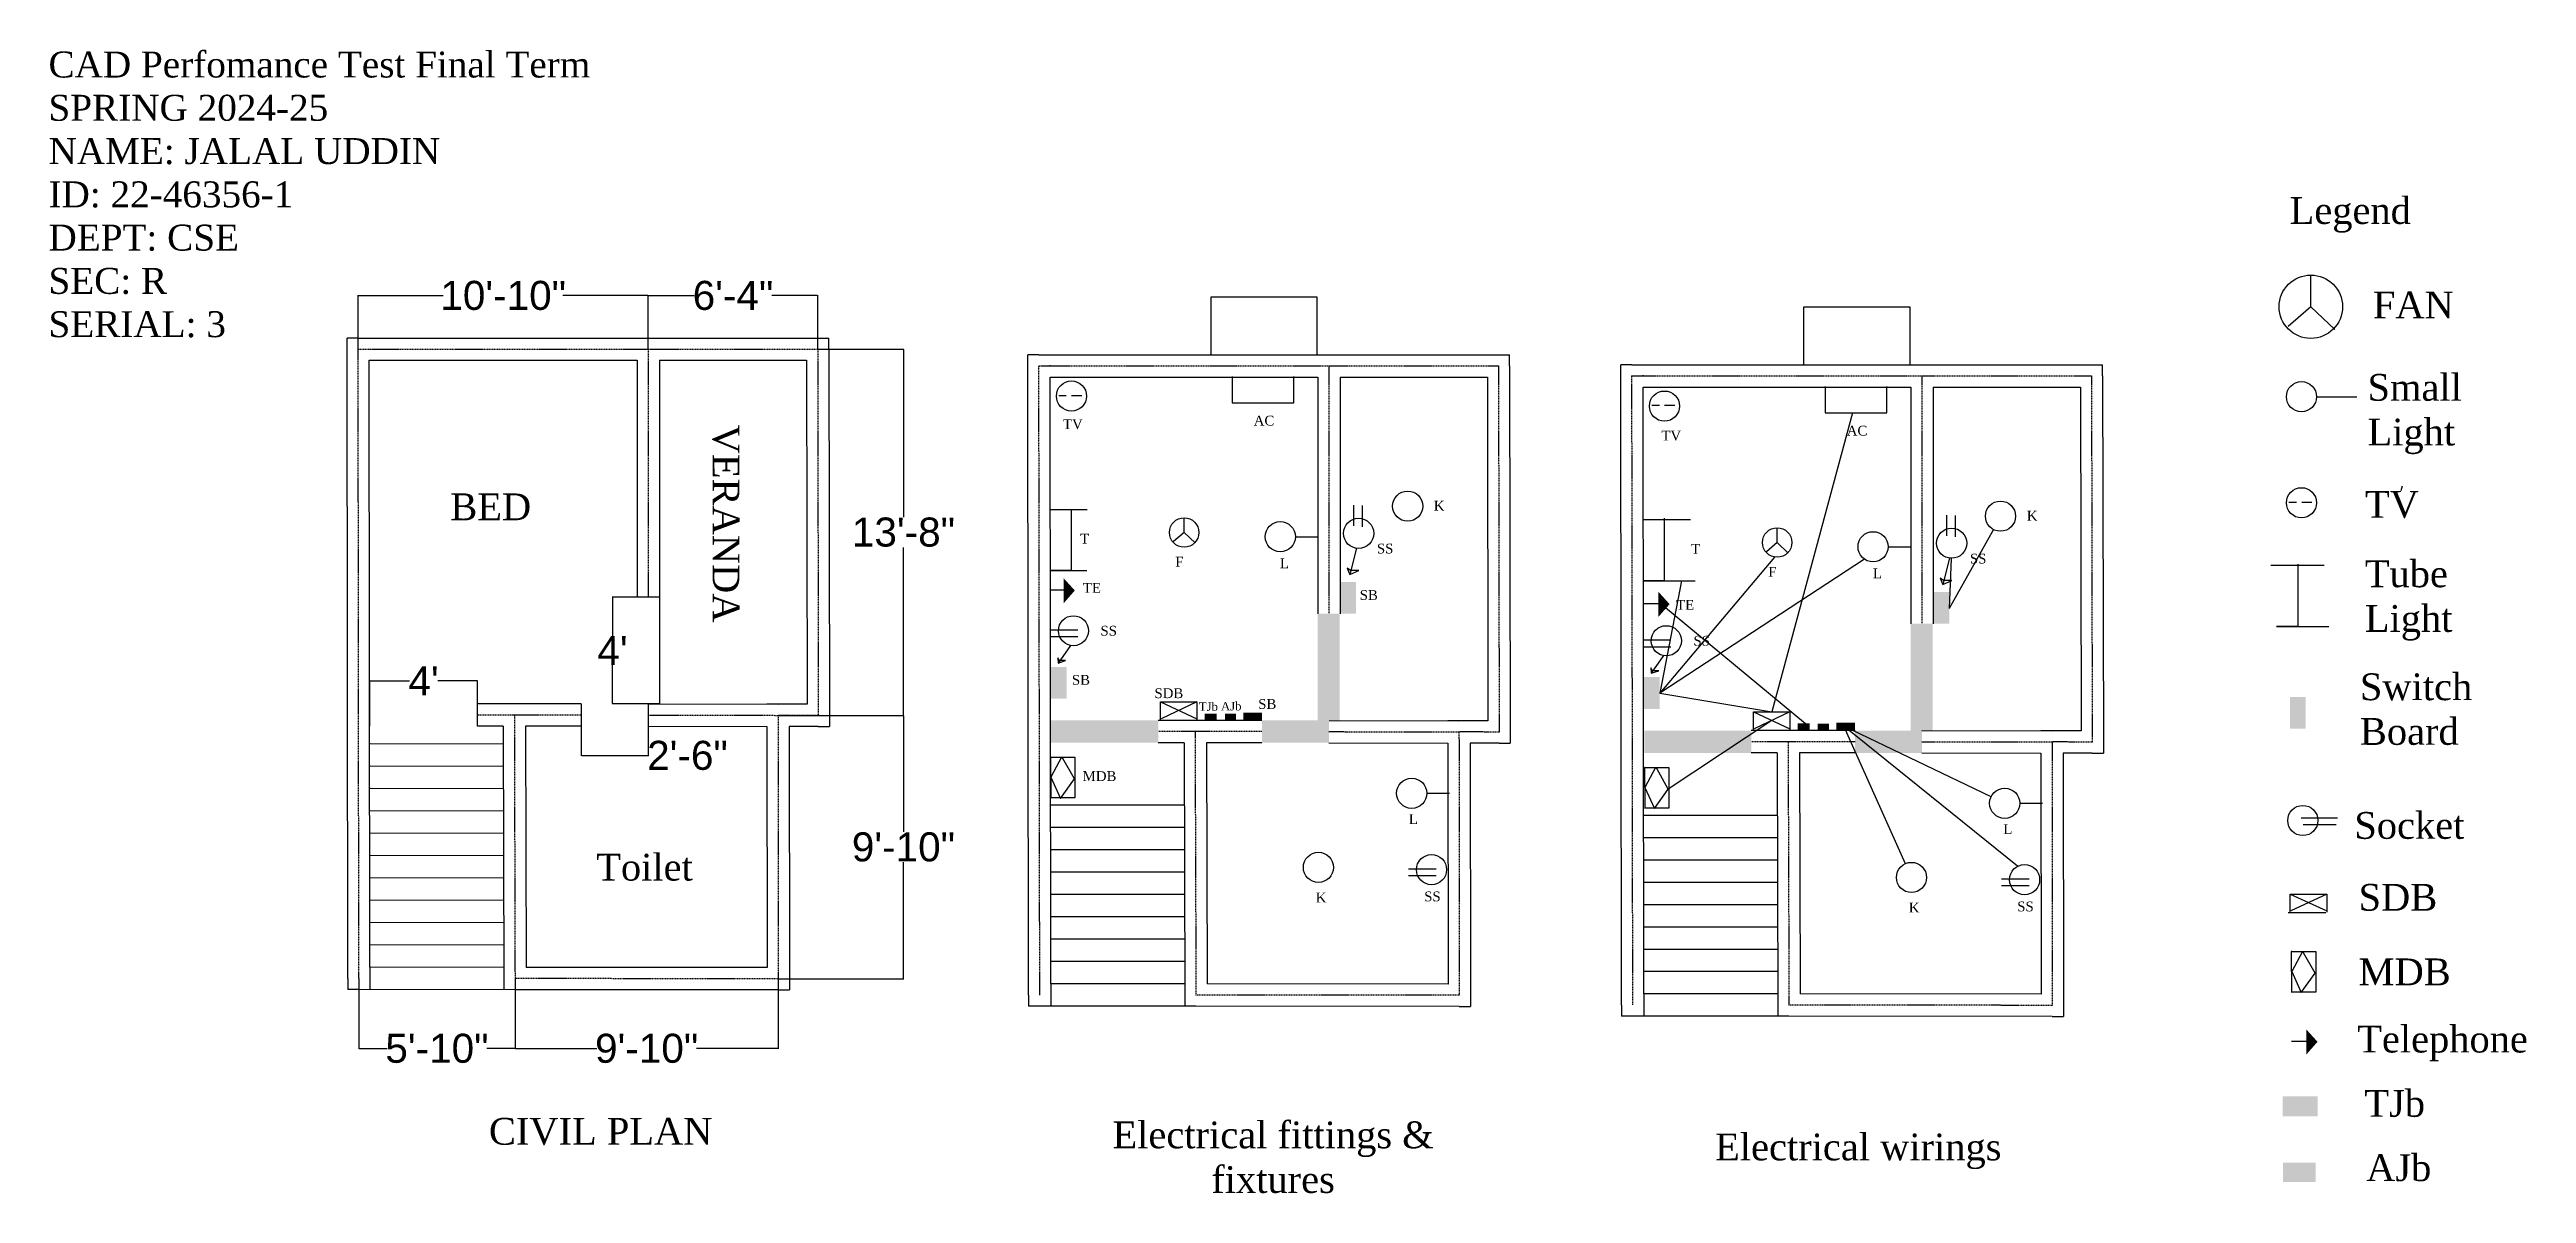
# Model space of a CAD drawing. Header units: inches. Extents: x 348 to 1459, y 1065 to 1578.
import ezdxf

# ---------------------------------------------------------------- set-up
doc = ezdxf.new("R2010")
doc.units = ezdxf.units.IN
doc.header["$MEASUREMENT"] = 0
doc.linetypes.add('DASHED', pattern=[0.75, 0.5, -0.25])
doc.styles.get("Standard").update_dxf_attribs({"font": 'Arial.ttf'})
doc.dimstyles.get("Standard").update_dxf_attribs({"dimtxt": 13, "dimasz": 0.18, "dimexe": 0.18, "dimexo": 0.0625, "dimgap": 0.09, "dimtad": 0, "dimtih": 1, "dimtoh": 1, "dimdec": 0, "dimzin": 2, "dimdsep": 46, "dimlunit": 4, "dimtxsty": 'Standard', "dimcen": 0.09, "dimclrt": 5, "dimadec": 0, "dimazin": 0, "dimtfac": 1, "dimtdec": 0, "dimtofl": 0, "dimtmove": 0, "dimatfit": 3, "dimfxl": 1, "dimtolj": 1, "dimtzin": 0, "dimarcsym": 0})

# ---------------------------------------------------------------- blocks, each defined once
blk = doc.blocks.new('*D19')
at = {"color": 0, "lineweight": -2, "transparency": 16777216}
for p, q in [((586.8, 1284.7), (586.8, 1261.4)), ((616.8, 1284.7), (616.8, 1261.4)), ((587, 1261.6), (616.6, 1261.6)), ((616.8, 1261.6), (617, 1261.6))]:
    blk.add_line(p, q, dxfattribs=at)
at = {"color": 0, "transparency": 16777216}
for points in [[(587, 1261.7), (587, 1261.6), (586.8, 1261.6)], [(616.6, 1261.7), (616.6, 1261.6), (616.8, 1261.6)]]:
    blk.add_solid(points, dxfattribs=at)
at = {"layer": 'Defpoints', "color": 0, "transparency": 16777216}
for p in [(586.8, 1284.7), (616.8, 1284.7), (616.8, 1261.6)]:
    blk.add_point(p, dxfattribs=at)
at = {"color": 5, "transparency": 16777216, "insert": (634.4, 1261.6), "char_height": 13, "attachment_point": 5}
blk.add_mtext('\\A1;2\'-6"', dxfattribs=at)
blk = doc.blocks.new('*D22')
at = {"color": 0, "lineweight": -2, "transparency": 16777216}
for p, q in [((486.8, 1443.6), (486.8, 1467.8)), ((487, 1467.6), (524.9, 1467.6)), ((616.6, 1467.6), (578.6, 1467.6)), ((616.8, 1443.6), (616.8, 1467.8))]:
    blk.add_line(p, q, dxfattribs=at)
at = {"color": 0, "transparency": 16777216}
for points in [[(487, 1467.7), (487, 1467.6), (486.8, 1467.6)], [(616.6, 1467.7), (616.6, 1467.6), (616.8, 1467.6)]]:
    blk.add_solid(points, dxfattribs=at)
at = {"layer": 'Defpoints', "color": 0, "transparency": 16777216}
for p in [(616.8, 1467.6), (486.8, 1443.6), (616.8, 1443.6)]:
    blk.add_point(p, dxfattribs=at)
at = {"color": 5, "transparency": 16777216, "insert": (551.8, 1467.6), "char_height": 13, "attachment_point": 5}
blk.add_mtext('\\A1;10\'-10"', dxfattribs=at)
blk = doc.blocks.new('*D23')
at = {"color": 0, "lineweight": -2, "transparency": 16777216}
for p, q in [((616.8, 1443.6), (616.8, 1467.8)), ((617, 1467.6), (637.4, 1467.6)), ((692.6, 1467.6), (672.2, 1467.6)), ((692.8, 1443.6), (692.8, 1467.8))]:
    blk.add_line(p, q, dxfattribs=at)
at = {"color": 0, "transparency": 16777216}
for points in [[(617, 1467.7), (617, 1467.6), (616.8, 1467.6)], [(692.6, 1467.7), (692.6, 1467.6), (692.8, 1467.6)]]:
    blk.add_solid(points, dxfattribs=at)
at = {"layer": 'Defpoints', "color": 0, "transparency": 16777216}
for p in [(616.8, 1467.6), (616.8, 1443.6), (692.8, 1443.6)]:
    blk.add_point(p, dxfattribs=at)
at = {"color": 5, "transparency": 16777216, "insert": (654.8, 1467.6), "char_height": 13, "attachment_point": 5}
blk.add_mtext('\\A1;6\'-4"', dxfattribs=at)
blk = doc.blocks.new('*D24')
at = {"color": 0, "lineweight": -2, "transparency": 16777216}
for p, q in [((692.8, 1443.6), (731.4, 1443.6)), ((731.2, 1443.4), (731.2, 1368.3)), ((731.2, 1279.8), (731.2, 1354.8)), ((693.1, 1279.6), (731.4, 1279.6))]:
    blk.add_line(p, q, dxfattribs=at)
at = {"color": 0, "transparency": 16777216}
for points in [[(731.2, 1443.4), (731.2, 1443.4), (731.2, 1443.6)], [(731.2, 1279.8), (731.2, 1279.8), (731.2, 1279.6)]]:
    blk.add_solid(points, dxfattribs=at)
at = {"layer": 'Defpoints', "color": 0, "transparency": 16777216}
for p in [(692.8, 1443.6), (731.2, 1443.6), (693, 1279.6)]:
    blk.add_point(p, dxfattribs=at)
at = {"color": 5, "transparency": 16777216, "insert": (731.2, 1361.6), "char_height": 13, "attachment_point": 5}
blk.add_mtext('\\A1;13\'-8"', dxfattribs=at)
blk = doc.blocks.new('*D25')
at = {"color": 0, "lineweight": -2, "transparency": 16777216}
for p, q in [((675.1, 1279.6), (731.4, 1279.6)), ((731.2, 1279.4), (731.2, 1227.4)), ((731.2, 1161.8), (731.2, 1213.9)), ((675.2, 1161.6), (731.4, 1161.6))]:
    blk.add_line(p, q, dxfattribs=at)
at = {"color": 0, "transparency": 16777216}
for points in [[(731.2, 1279.4), (731.2, 1279.4), (731.2, 1279.6)], [(731.2, 1161.8), (731.2, 1161.8), (731.2, 1161.6)]]:
    blk.add_solid(points, dxfattribs=at)
at = {"layer": 'Defpoints', "color": 0, "transparency": 16777216}
for p in [(675, 1279.6), (675.1, 1161.6), (731.2, 1161.6)]:
    blk.add_point(p, dxfattribs=at)
at = {"color": 5, "transparency": 16777216, "insert": (731.2, 1220.6), "char_height": 13, "attachment_point": 5}
blk.add_mtext('\\A1;9\'-10"', dxfattribs=at)
blk = doc.blocks.new('*D26')
at = {"color": 0, "lineweight": -2, "transparency": 16777216}
for p, q in [((557.1, 1161.7), (557.1, 1130.2)), ((675.1, 1161.6), (675.1, 1130.2)), ((557.3, 1130.4), (593.7, 1130.4)), ((674.9, 1130.4), (638.5, 1130.4))]:
    blk.add_line(p, q, dxfattribs=at)
at = {"color": 0, "transparency": 16777216}
for points in [[(557.3, 1130.4), (557.3, 1130.4), (557.1, 1130.4)], [(674.9, 1130.4), (674.9, 1130.4), (675.1, 1130.4)]]:
    blk.add_solid(points, dxfattribs=at)
at = {"layer": 'Defpoints', "color": 0, "transparency": 16777216}
for p in [(557.1, 1161.7), (675.1, 1161.6), (675.1, 1130.4)]:
    blk.add_point(p, dxfattribs=at)
at = {"color": 5, "transparency": 16777216, "insert": (616.1, 1130.4), "char_height": 13, "attachment_point": 5}
blk.add_mtext('\\A1;9\'-10"', dxfattribs=at)
blk = doc.blocks.new('*D21')
at = {"color": 0, "lineweight": -2, "transparency": 16777216}
for p, q in [((487.1, 1161.7), (487.1, 1130.2)), ((557.1, 1161.7), (557.1, 1130.2)), ((487.3, 1130.4), (499.7, 1130.4)), ((556.9, 1130.4), (544.5, 1130.4))]:
    blk.add_line(p, q, dxfattribs=at)
at = {"color": 0, "transparency": 16777216}
for points in [[(487.3, 1130.4), (487.3, 1130.4), (487.1, 1130.4)], [(556.9, 1130.4), (556.9, 1130.4), (557.1, 1130.4)]]:
    blk.add_solid(points, dxfattribs=at)
at = {"layer": 'Defpoints', "color": 0, "transparency": 16777216}
for p in [(487.1, 1161.8), (557.1, 1161.7), (557.1, 1130.4)]:
    blk.add_point(p, dxfattribs=at)
at = {"color": 5, "transparency": 16777216, "insert": (522.1, 1130.4), "char_height": 13, "attachment_point": 5}
blk.add_mtext('\\A1;5\'-10"', dxfattribs=at)
blk = doc.blocks.new('*D27')
at = {"color": 0, "lineweight": -2, "transparency": 16777216}
for p, q in [((621.7, 1332.6), (600.6, 1332.6)), ((600.8, 1332.4), (600.8, 1315.2)), ((600.8, 1284.9), (600.8, 1302.1)), ((621.7, 1284.7), (600.6, 1284.7))]:
    blk.add_line(p, q, dxfattribs=at)
at = {"color": 0, "transparency": 16777216}
for points in [[(600.8, 1332.4), (600.9, 1332.4), (600.8, 1332.6)], [(600.8, 1284.9), (600.9, 1284.9), (600.8, 1284.7)]]:
    blk.add_solid(points, dxfattribs=at)
at = {"layer": 'Defpoints', "color": 0, "transparency": 16777216}
for p in [(621.8, 1332.6), (600.8, 1284.7), (621.8, 1284.7)]:
    blk.add_point(p, dxfattribs=at)
at = {"color": 5, "transparency": 16777216, "insert": (600.8, 1308.6), "char_height": 13, "attachment_point": 5}
blk.add_mtext("\\A1;4'", dxfattribs=at)
blk = doc.blocks.new('*D28')
at = {"color": 0, "lineweight": -2, "transparency": 16777216}
for p, q in [((492, 1274.8), (492, 1295.2)), ((492.2, 1295), (509.8, 1295)), ((540.1, 1295), (522.5, 1295)), ((540.3, 1274.8), (540.3, 1295.2))]:
    blk.add_line(p, q, dxfattribs=at)
at = {"color": 0, "transparency": 16777216}
for points in [[(492.2, 1295.1), (492.2, 1295), (492, 1295)], [(540.1, 1295.1), (540.1, 1295), (540.3, 1295)]]:
    blk.add_solid(points, dxfattribs=at)
at = {"layer": 'Defpoints', "color": 0, "transparency": 16777216}
for p in [(492, 1295), (492, 1274.7), (540.3, 1274.7)]:
    blk.add_point(p, dxfattribs=at)
at = {"color": 5, "transparency": 16777216, "insert": (516.1, 1295), "char_height": 13, "attachment_point": 5}
blk.add_mtext("\\A1;4'", dxfattribs=at)

msp = doc.modelspace()

# ---------------------------------------------------------------- hatches: boundary and pattern name
h = msp.add_hatch(color=256)
h.set_gradient(color1=(51, 51, 51), color2=(133, 133, 133), one_color=1, tint=0.52)
h.paths.add_polyline_path([(803, 1335.5), (808, 1335.5), (803, 1341)])
h = msp.add_hatch(color=256)
h.set_gradient(color1=(51, 51, 51), color2=(133, 133, 133), one_color=1, tint=0.52)
h.paths.add_polyline_path([(808, 1335.5), (803, 1335.5), (803, 1329.8)])
h = msp.add_hatch(color=256)
h.set_gradient(color1=(76, 38, 0), color2=(57, 76, 0), tint=1)
h.paths.add_polyline_path([(926.9, 1325.1), (934.1, 1325.1), (934.1, 1339.3), (926.9, 1339.3)])
h = msp.add_hatch(color=256)
h.set_gradient(color1=(51, 51, 51), color2=(133, 133, 133), one_color=1, tint=0.52)
h.paths.add_polyline_path([(1069.6, 1329.4), (1074.6, 1329.4), (1069.6, 1334.9)])
h = msp.add_hatch(color=256)
h.set_gradient(color1=(76, 38, 0), color2=(57, 76, 0), tint=1)
h.paths.add_polyline_path([(1192.7, 1320.6), (1199.9, 1320.6), (1199.9, 1334.8), (1192.7, 1334.8)])
h = msp.add_hatch(color=256)
h.dxf.hatch_style = 1
h.set_gradient(color1=(0, 204, 51), color2=(255, 255, 0), tint=1, name='HEMISPHERICAL')
h.paths.add_polyline_path([(916.9, 1325.1), (926.7, 1325.1), (926.7, 1277.3), (916.9, 1277.3)])
h = msp.add_hatch(color=256)
h.set_gradient(color1=(51, 51, 51), color2=(133, 133, 133), one_color=1, tint=0.52)
h.paths.add_polyline_path([(1074.6, 1329.4), (1069.6, 1329.4), (1069.6, 1323.7)])
h = msp.add_hatch(color=256)
h.dxf.hatch_style = 1
h.set_gradient(color1=(0, 204, 51), color2=(255, 255, 0), tint=1, name='HEMISPHERICAL')
h.paths.add_polyline_path([(1182.7, 1320.6), (1192.5, 1320.6), (1192.5, 1272.8), (1182.7, 1272.8)])
h = msp.add_hatch(color=256)
h.set_gradient(color1=(76, 38, 0), color2=(57, 76, 0), tint=1)
h.paths.add_polyline_path([(797.2, 1287), (804.4, 1287), (804.4, 1301.2), (797.2, 1301.2)])
h = msp.add_hatch(color=256)
h.set_gradient(color1=(76, 38, 0), color2=(57, 76, 0), tint=1)
h.paths.add_polyline_path([(1063, 1282.5), (1070.2, 1282.5), (1070.2, 1296.7), (1063, 1296.7)])
h = msp.add_hatch(color=256)
h.set_gradient(color1=(76, 38, 0), color2=(57, 76, 0), tint=1)
h.paths.add_polyline_path([(1352.6, 1273.6), (1359.7, 1273.6), (1359.7, 1287.8), (1352.6, 1287.8)])
h = msp.add_hatch(color=256)
h.dxf.hatch_style = 1
h.set_gradient(color1=(0, 204, 51), color2=(255, 255, 0), tint=1, name='HEMISPHERICAL')
h.paths.add_polyline_path([(845.4, 1277.3), (797.4, 1277.3), (797.4, 1267.3), (845.4, 1267.3)])
h = msp.add_hatch(color=256)
h.dxf.hatch_style = 1
h.set_gradient(color1=(0, 204, 51), color2=(0, 0, 255), tint=1, name='HEMISPHERICAL')
h.paths.add_polyline_path([(866.2, 1280.4), (871.6, 1280.4), (871.6, 1277.2), (866.2, 1277.2)])
h = msp.add_hatch(color=256)
h.dxf.hatch_style = 1
h.set_gradient(color1=(255, 255, 0), color2=(0, 255, 255), tint=1, name='HEMISPHERICAL')
h.paths.add_polyline_path([(875.3, 1280.3), (880.3, 1280.3), (880.3, 1277.2), (875.3, 1277.2)])
h = msp.add_hatch(color=256)
h.dxf.hatch_style = 1
h.set_gradient(color1=(51, 51, 51), color2=(51, 51, 51), tint=1, name='HEMISPHERICAL')
h.paths.add_polyline_path([(883.6, 1280.8), (891.9, 1280.8), (891.9, 1277.3), (883.6, 1277.3)])
h = msp.add_hatch(color=256)
h.dxf.hatch_style = 1
h.set_gradient(color1=(0, 204, 51), color2=(255, 255, 0), tint=1, name='HEMISPHERICAL')
h.paths.add_polyline_path([(891.9, 1277.3), (921.9, 1277.3), (921.9, 1267.3), (891.9, 1267.3)])
h = msp.add_hatch(color=256)
h.dxf.hatch_style = 1
h.set_gradient(color1=(0, 204, 51), color2=(255, 255, 0), tint=1, name='HEMISPHERICAL')
h.paths.add_polyline_path([(1111.2, 1272.8), (1063.2, 1272.8), (1063.2, 1262.8), (1111.2, 1262.8)])
h = msp.add_hatch(color=256)
h.dxf.hatch_style = 1
h.set_gradient(color1=(0, 204, 51), color2=(0, 0, 255), tint=1, name='HEMISPHERICAL')
h.paths.add_polyline_path([(1132, 1276), (1137.4, 1276), (1137.4, 1272.9), (1132, 1272.9)])
h = msp.add_hatch(color=256)
h.dxf.hatch_style = 1
h.set_gradient(color1=(255, 255, 0), color2=(0, 255, 255), tint=1, name='HEMISPHERICAL')
h.paths.add_polyline_path([(1140.9, 1275.8), (1146, 1275.8), (1146, 1272.7), (1140.9, 1272.7)])
h = msp.add_hatch(color=256)
h.dxf.hatch_style = 1
h.set_gradient(color1=(51, 51, 51), color2=(51, 51, 51), tint=1, name='HEMISPHERICAL')
h.paths.add_polyline_path([(1149.4, 1276.3), (1157.7, 1276.3), (1157.7, 1272.8), (1149.4, 1272.8)])
h = msp.add_hatch(color=256)
h.dxf.hatch_style = 1
h.set_gradient(color1=(0, 204, 51), color2=(255, 255, 0), tint=1, name='HEMISPHERICAL')
h.paths.add_polyline_path([(1157.7, 1272.8), (1187.7, 1272.8), (1187.7, 1262.8), (1157.7, 1262.8)])
h = msp.add_hatch(color=256)
h.set_gradient(color1=(51, 51, 51), color2=(133, 133, 133), one_color=1, tint=0.52)
h.paths.add_polyline_path([(1360, 1133.4), (1365, 1133.4), (1360, 1138.9)])
h = msp.add_hatch(color=256)
h.set_gradient(color1=(51, 51, 51), color2=(133, 133, 133), one_color=1, tint=0.52)
h.paths.add_polyline_path([(1365, 1133.4), (1360, 1133.4), (1360, 1127.7)])
h = msp.add_hatch(color=256)
h.dxf.hatch_style = 1
h.set_gradient(color1=(0, 204, 51), color2=(0, 0, 255), tint=1, name='HEMISPHERICAL')
h.paths.add_polyline_path([(1349.4, 1109), (1365, 1109), (1365, 1100), (1349.4, 1100)])
h = msp.add_hatch(color=256)
h.dxf.hatch_style = 1
h.set_gradient(color1=(255, 255, 0), color2=(0, 255, 255), tint=1, name='HEMISPHERICAL')
h.paths.add_polyline_path([(1349.6, 1079.3), (1364.1, 1079.3), (1364.1, 1070.6), (1349.6, 1070.6)])

# ---------------------------------------------------------------- linework, layer by layer
for p, q in [((1362, 1462.6), (1362, 1476.7)), ((869.1, 1441.1), (869.1, 1467.1)), ((869.1, 1467.1), (916.5, 1467.1)), ((916.5, 1467.1), (916.5, 1441.1)), ((1134.8, 1436.6), (1134.8, 1462.6)), ((1134.8, 1462.6), (1182.3, 1462.6)), ((1182.3, 1462.6), (1182.3, 1436.6)), ((1362, 1462.6), (1351.9, 1453.8)), ((1362, 1462.6), (1372.8, 1452.4)), ((486.8, 1448.6), (481.8, 1448.6)), ((481.8, 1443.8), (481.8, 1448.6)), ((482.1, 1161.8), (481.8, 1443.8)), ((486.8, 1448.6), (616.8, 1448.6)), ((491.8, 1443.6), (491.8, 1443.8)), ((616.8, 1448.6), (692.8, 1448.6)), ((692.8, 1448.6), (697.8, 1448.6)), ((697.8, 1443.6), (697.8, 1448.6)), ((697.8, 1443.6), (698, 1279.6)), ((486.8, 1438.6), (486.8, 1438.6)), ((491.8, 1438.6), (611.8, 1438.6)), ((492.1, 1166.8), (491.8, 1438.6)), ((611.8, 1438.6), (611.8, 1332.6)), ((621.8, 1438.6), (687.8, 1438.6)), ((621.8, 1438.6), (621.8, 1332.6)), ((621.8, 1438.6), (621.8, 1332.6)), ((621.8, 1438.6), (621.8, 1332.6)), ((687.8, 1438.6), (688, 1284.6)), ((791.9, 1441.1), (786.9, 1441.1)), ((786.9, 1436.3), (786.9, 1441.1)), ((787.3, 1154.3), (786.9, 1436.3)), ((791.9, 1441.1), (921.9, 1441.1)), ((796.9, 1436.1), (796.9, 1436.4)), ((921.9, 1441.1), (997.9, 1441.1)), ((997.9, 1441.1), (1002.9, 1441.1)), ((1002.9, 1436.1), (1002.9, 1441.1)), ((1002.9, 1436.1), (1003.2, 1272.1)), ((1057.7, 1436.6), (1052.7, 1436.6)), ((1052.7, 1431.8), (1052.7, 1436.6)), ((1057.7, 1436.6), (1187.7, 1436.6)), ((1187.7, 1436.6), (1263.7, 1436.6)), ((1263.7, 1436.6), (1268.7, 1436.6)), ((1268.7, 1431.6), (1268.7, 1436.6)), ((791.9, 1431.1), (791.9, 1431.1)), ((796.9, 1431.1), (916.9, 1431.1)), ((797.3, 1159.3), (796.9, 1431.1)), ((800.8, 1422.9), (804.2, 1422.9)), ((806.5, 1422.9), (811.1, 1422.9)), ((878.5, 1431.4), (878.5, 1419.6)), ((906.2, 1419.6), (906.2, 1431.4)), ((916.9, 1431.1), (916.9, 1325.1)), ((926.9, 1431.1), (993, 1431.1)), ((926.9, 1431.1), (926.9, 1325.1)), ((926.9, 1431.1), (926.9, 1325.1)), ((926.9, 1431.1), (926.9, 1325.1)), ((993, 1431.1), (993.2, 1277.1)), ((1053.1, 1149.8), (1052.7, 1431.8)), ((1057.7, 1426.6), (1057.7, 1426.6)), ((1062.7, 1431.6), (1062.7, 1431.9)), ((1062.7, 1426.6), (1182.7, 1426.6)), ((1063.1, 1154.8), (1062.7, 1426.6)), ((1144.3, 1426.9), (1144.3, 1415.1)), ((1172, 1415.1), (1172, 1426.9)), ((1182.7, 1426.6), (1182.7, 1320.6)), ((1192.7, 1426.6), (1258.7, 1426.6)), ((1192.7, 1426.6), (1192.7, 1320.6)), ((1192.7, 1426.6), (1192.7, 1320.6)), ((1192.7, 1426.6), (1192.7, 1320.6)), ((1258.7, 1426.6), (1259, 1272.6)), ((1268.7, 1431.6), (1269, 1267.6)), ((1364.6, 1422.3), (1382.6, 1422.3)), ((878.5, 1419.6), (906.2, 1419.6)), ((1066.6, 1418.5), (1070, 1418.5)), ((1072.3, 1418.5), (1076.9, 1418.5)), ((1144.3, 1415.1), (1172, 1415.1)), ((1403, 1382.3), (1402.4, 1380.1)), ((797, 1371.8), (813.6, 1371.8)), ((806.4, 1371.8), (806.4, 1344.4)), ((857, 1361.5), (857, 1368.1)), ((933.1, 1364.5), (933.1, 1373.8)), ((936.9, 1364), (936.9, 1373.6)), ((1062.8, 1367.3), (1083.9, 1367.3)), ((1072.2, 1367.9), (1072.2, 1339.9)), ((1198.9, 1360), (1198.9, 1369.3)), ((1202.7, 1359.5), (1202.7, 1369.1)), ((1352.2, 1375.1), (1355.6, 1375.1)), ((1357.9, 1375.1), (1362.4, 1375.1)), ((857, 1361.5), (852.2, 1357.4)), ((857, 1361.5), (862, 1356.8)), ((906.8, 1359.6), (916.9, 1359.6)), ((934.3, 1354.5), (931.2, 1342.7)), ((1122.8, 1357), (1118, 1352.9)), ((1122.8, 1357), (1122.8, 1363.6)), ((1122.8, 1357), (1127.8, 1352.3)), ((1172.6, 1355.1), (1182.7, 1355.1)), ((1219.7, 1362.9), (1199.9, 1327.4)), ((806.4, 1344.4), (797.1, 1344.4)), ((797.1, 1344.4), (813.4, 1344.4)), ((931.6, 1344.5), (930.1, 1345.5)), ((930.1, 1345.5), (931.2, 1342.7)), ((931.2, 1342.7), (935.3, 1344.5)), ((935.3, 1344.5), (931.6, 1344.5)), ((1121.6, 1350.5), (1070.2, 1289.6)), ((1161.9, 1349.6), (1070.2, 1289.6)), ((1200.1, 1350), (1197, 1338.2)), ((1200.8, 1349.9), (1199.9, 1327.4)), ((1344, 1346.8), (1368, 1346.8)), ((1356.2, 1347.3), (1356.2, 1319.4)), ((621.8, 1332.6), (621.8, 1284.7)), ((803, 1335.6), (797.1, 1335.6)), ((1072.2, 1339.9), (1062.9, 1339.9)), ((1062.9, 1339.9), (1086, 1339.9)), ((1080, 1339.9), (1070.2, 1289.6)), ((1197.4, 1340), (1195.9, 1341)), ((1195.9, 1341), (1197, 1338.2)), ((1197, 1338.2), (1201.1, 1340)), ((1201.1, 1340), (1197.4, 1340)), ((1069.6, 1329.5), (1062.9, 1329.5)), ((809.4, 1317.8), (797.1, 1317.8)), ((809.4, 1314.7), (797.1, 1314.7)), ((806, 1310.9), (800.5, 1302.9)), ((1075.2, 1313.3), (1062.9, 1313.3)), ((1075.2, 1310.2), (1062.9, 1310.2)), ((1356.2, 1319.4), (1346.6, 1319.4)), ((1346.6, 1319.4), (1370, 1319.4)), ((801.2, 1304.1), (800.4, 1305.4)), ((800.4, 1305.4), (800.5, 1302.9)), ((800.5, 1302.9), (803.9, 1304.1)), ((803.9, 1304.1), (801.2, 1304.1)), ((1067, 1299.6), (1066.2, 1300.9)), ((1066.2, 1300.9), (1066.3, 1298.5)), ((1071.8, 1306.4), (1066.3, 1298.5)), ((1066.3, 1298.5), (1069.7, 1299.6)), ((1069.7, 1299.6), (1067, 1299.6)), ((1070.2, 1289.6), (1120.4, 1281.1)), ((556.8, 1284.7), (540.3, 1284.7)), ((586.8, 1284.7), (556.8, 1284.7)), ((616.8, 1284.7), (675, 1284.6)), ((675.1, 1284.6), (670, 1284.6)), ((670, 1279.6), (670, 1279.6)), ((688, 1284.6), (675.1, 1284.6)), ((680, 1279.6), (680, 1279.6)), ((688, 1279.6), (688, 1279.6)), ((693.1, 1284.6), (693, 1284.6)), ((698, 1279.6), (698, 1274.6)), ((861.9, 1277.3), (845.4, 1277.3)), ((862.4, 1277.3), (845.4, 1277.3)), ((846.4, 1277.4), (846.4, 1285.6)), ((846.4, 1285.6), (862.7, 1285.6)), ((846.4, 1285.6), (862.7, 1278)), ((862.7, 1285.6), (846.7, 1278)), ((891.9, 1277.3), (861.9, 1277.3)), ((862.7, 1285.6), (862.7, 1277.4)), ((922, 1277.3), (980.2, 1277.2)), ((980.2, 1277.2), (975.2, 1277.2)), ((993.2, 1277.1), (980.2, 1277.2)), ((1112.2, 1272.9), (1112.2, 1281.1)), ((1112.2, 1281.1), (1128.5, 1281.1)), ((1112.2, 1281.1), (1128.5, 1273.6)), ((1128.5, 1281.1), (1112.5, 1273.6)), ((1128.5, 1281.1), (1128.5, 1272.9)), ((551.8, 1266.7), (492.2, 1266.8)), ((551.8, 1274.7), (540.3, 1274.7)), ((551.8, 1274.7), (552.1, 1161.7)), ((556.8, 1274.7), (556.8, 1274.7)), ((586.8, 1274.7), (561.8, 1274.7)), ((616.8, 1274.7), (670, 1274.6)), ((670, 1274.6), (670.1, 1166.6)), ((675, 1274.6), (675, 1274.6)), ((675, 1274.6), (675, 1274.6)), ((693, 1274.6), (680, 1274.6)), ((680, 1274.6), (680.1, 1161.6)), ((693, 1274.6), (698, 1274.6)), ((857, 1267.3), (845.4, 1267.3)), ((857, 1267.3), (857.3, 1154.3)), ((862, 1267.3), (861.9, 1267.3)), ((866.9, 1272.3), (866.9, 1272.3)), ((866.9, 1272.3), (866.9, 1272.3)), ((891.9, 1267.3), (867, 1267.3)), ((867, 1267.3), (867.3, 1159.3)), ((867, 1267.3), (867.3, 1159.3)), ((921.9, 1267.3), (975.2, 1267.2)), ((975.2, 1272.2), (975.2, 1272.2)), ((975.2, 1267.2), (975.3, 1159.2)), ((980.2, 1267.2), (980.2, 1267.2)), ((980.2, 1267.2), (980.2, 1267.2)), ((985.2, 1272.2), (985.2, 1272.2)), ((998.2, 1267.1), (985.2, 1267.2)), ((985.2, 1267.2), (985.3, 1154.2)), ((993.2, 1272.1), (993.2, 1272.1)), ((998.2, 1267.1), (1003.2, 1267.1)), ((1003.2, 1272.1), (1003.2, 1267.1)), ((1127.7, 1272.8), (1111.2, 1272.8)), ((1128.2, 1272.8), (1111.2, 1272.8)), ((1157.7, 1272.8), (1127.7, 1272.8)), ((1132.7, 1267.8), (1132.7, 1267.8)), ((1132.7, 1267.8), (1132.7, 1267.8)), ((1180.3, 1213.1), (1152.7, 1274.8)), ((1230.6, 1212), (1152.7, 1274.8)), ((1218.7, 1243.1), (1152.7, 1274.8)), ((1187.7, 1272.8), (1246, 1272.7)), ((1246, 1272.7), (1241, 1272.7)), ((1241, 1267.7), (1241, 1267.7)), ((1259, 1272.6), (1246, 1272.7)), ((1251, 1267.7), (1251, 1267.7)), ((1259, 1267.6), (1259, 1267.6)), ((1264, 1272.6), (1264, 1272.6)), ((1269, 1267.6), (1269, 1262.6)), ((551.8, 1256.7), (492.2, 1256.8)), ((797.1, 1260.8), (797.3, 1242.6)), ((797.3, 1260.8), (797.1, 1260.8)), ((797.3, 1260.8), (808, 1260.8)), ((802.1, 1260.8), (797.3, 1251.9)), ((802.6, 1260.3), (802.2, 1260.8)), ((807.8, 1251.1), (802.6, 1260.3)), ((808, 1260.8), (808, 1242.6)), ((1063.3, 1256.3), (1063.5, 1238.1)), ((1063.5, 1256.3), (1063.3, 1256.3)), ((1063.5, 1256.3), (1074.3, 1256.3)), ((1068.3, 1256.3), (1063.5, 1247.3)), ((1068.8, 1255.8), (1068.5, 1256.3)), ((1074, 1246.6), (1068.8, 1255.8)), ((1074.3, 1256.3), (1074.3, 1238.1)), ((1122.8, 1262.8), (1111.2, 1262.8)), ((1122.8, 1262.8), (1123.1, 1149.8)), ((1127.8, 1262.8), (1127.7, 1262.8)), ((1157.7, 1262.8), (1132.8, 1262.8)), ((1132.8, 1262.8), (1133.1, 1154.8)), ((1132.8, 1262.8), (1133.1, 1154.8)), ((1187.7, 1262.8), (1241, 1262.7)), ((1241, 1262.7), (1241.1, 1154.7)), ((1246, 1262.7), (1246, 1262.7)), ((1246, 1262.7), (1246, 1262.7)), ((1264, 1262.6), (1251, 1262.7)), ((1251, 1262.7), (1251.1, 1149.7)), ((1264, 1262.6), (1269, 1262.6)), ((551.9, 1246.7), (492.2, 1246.8)), ((797.3, 1251.9), (801.6, 1242.4)), ((801.6, 1242.4), (807.8, 1251.1)), ((965.7, 1244.7), (975.9, 1244.7)), ((1063.5, 1247.3), (1067.8, 1237.9)), ((1067.8, 1237.9), (1074, 1246.6)), ((551.9, 1236.7), (492.2, 1236.8)), ((808, 1242.6), (797.1, 1242.6)), ((857, 1239.3), (797.4, 1239.3)), ((1122.8, 1234.8), (1063.2, 1234.8)), ((1074.3, 1238.1), (1063.3, 1238.1)), ((1231.5, 1240.2), (1241.7, 1240.2)), ((1357.6, 1233.7), (1373.9, 1233.7)), ((551.9, 1226.7), (492.2, 1226.8)), ((857.1, 1229.3), (797.4, 1229.3)), ((1122.9, 1224.8), (1063.2, 1224.8)), ((1358.5, 1230.7), (1373.4, 1230.7)), ((552, 1216.7), (492.2, 1216.8)), ((857.1, 1219.3), (797.4, 1219.3)), ((969.9, 1210.7), (957.6, 1210.7)), ((1122.9, 1214.8), (1063.1, 1214.8)), ((552, 1206.7), (492.2, 1206.8)), ((857.1, 1209.3), (797.3, 1209.3)), ((857.2, 1199.3), (797.3, 1199.3)), ((969.9, 1207.7), (957.6, 1207.7)), ((1122.9, 1204.8), (1063.1, 1204.8)), ((1235.7, 1206.3), (1223.4, 1206.3)), ((1235.7, 1203.2), (1223.4, 1203.2)), ((1352.7, 1191.4), (1352.7, 1199.5)), ((1352.7, 1199.5), (1369.1, 1199.5)), ((1352.7, 1199.5), (1369.1, 1192)), ((1369.1, 1199.5), (1353.1, 1192)), ((1369.1, 1199.5), (1369.1, 1191.4)), ((552, 1196.7), (492.2, 1196.8)), ((857.2, 1189.3), (797.3, 1189.3)), ((1123, 1194.8), (1063.1, 1194.8)), ((1368.8, 1191.2), (1351.8, 1191.2)), ((552.1, 1186.7), (492.1, 1186.8)), ((552.1, 1176.7), (492.1, 1176.8)), ((857.2, 1179.3), (797.3, 1179.3)), ((1123, 1184.8), (1063.1, 1184.8)), ((552.1, 1166.7), (492.1, 1166.8)), ((492.1, 1166.8), (492.1, 1156.8)), ((670.1, 1166.6), (562.1, 1166.7)), ((675.1, 1166.6), (675.1, 1166.6)), ((857.3, 1169.3), (797.3, 1169.3)), ((1123, 1174.8), (1063.1, 1174.8)), ((1353.2, 1173.8), (1353.4, 1155.6)), ((1353.5, 1173.8), (1353.2, 1173.8)), ((1353.5, 1173.8), (1364.2, 1173.8)), ((1358.2, 1173.8), (1353.5, 1164.9)), ((1358.7, 1173.3), (1358.4, 1173.8)), ((1363.9, 1164.1), (1358.7, 1173.3)), ((1364.2, 1173.8), (1364.2, 1155.6)), ((482.1, 1161.8), (482.1, 1156.8)), ((487.1, 1156.8), (482.1, 1156.8)), ((557.1, 1156.7), (487.1, 1156.8)), ((552.1, 1161.7), (552.1, 1156.8)), ((675.1, 1156.6), (557.1, 1156.7)), ((670.1, 1161.6), (670.1, 1161.6)), ((675.1, 1156.6), (680.1, 1156.6)), ((680.1, 1161.6), (680.1, 1156.6)), ((857.3, 1159.3), (797.3, 1159.3)), ((797.3, 1159.3), (797.3, 1149.3)), ((975.3, 1159.2), (867.3, 1159.3)), ((980.3, 1159.2), (980.3, 1159.2)), ((1123, 1164.8), (1063.1, 1164.8)), ((1123.1, 1154.8), (1063.1, 1154.8)), ((1063.1, 1154.8), (1063.1, 1144.8)), ((1241.1, 1154.7), (1133.1, 1154.8)), ((1246.1, 1154.7), (1246.1, 1154.7)), ((1364.2, 1155.6), (1353.2, 1155.6)), ((1353.5, 1164.9), (1357.7, 1155.4)), ((1357.7, 1155.4), (1363.9, 1164.1)), ((787.3, 1154.3), (787.3, 1149.3)), ((792.3, 1149.3), (787.3, 1149.3)), ((862.3, 1149.3), (792.3, 1149.3)), ((857.3, 1154.3), (857.3, 1149.3)), ((980.3, 1149.2), (862.3, 1149.3)), ((975.3, 1154.2), (975.3, 1154.2)), ((980.3, 1149.2), (985.3, 1149.2)), ((985.3, 1154.2), (985.3, 1149.2)), ((1053.1, 1149.8), (1053.1, 1144.9)), ((1058.1, 1144.9), (1053.1, 1144.9)), ((1128.1, 1144.8), (1058.1, 1144.9)), ((1123.1, 1149.8), (1123.1, 1144.8)), ((1246.1, 1144.7), (1128.1, 1144.8)), ((1241.1, 1149.7), (1241.1, 1149.7)), ((1246.1, 1144.7), (1251.1, 1144.7)), ((1251.1, 1149.7), (1251.1, 1144.7)), ((1360, 1133.5), (1353.3, 1133.5))]:
    msp.add_line(p, q)
at = {"color": 1, "linetype": 'DASHED'}
for p, q in [((487.1, 1161.8), (486.8, 1443.8)), ((486.8, 1443.6), (616.8, 1443.6)), ((616.8, 1443.6), (692.8, 1443.6)), ((616.8, 1443.6), (616.8, 1332.6)), ((692.8, 1443.6), (693, 1279.6)), ((792.3, 1154.3), (791.9, 1436.3)), ((791.9, 1436.1), (921.9, 1436.1)), ((921.9, 1436.1), (997.9, 1436.1)), ((921.9, 1436.1), (921.9, 1325.1)), ((997.9, 1436.1), (998.2, 1272.1)), ((1058.1, 1149.9), (1057.7, 1431.9)), ((1057.7, 1431.6), (1187.7, 1431.6)), ((1187.7, 1431.6), (1263.7, 1431.6)), ((1187.7, 1431.6), (1187.7, 1320.6)), ((1263.7, 1431.6), (1264, 1267.6)), ((556.8, 1279.7), (540.3, 1279.7)), ((586.8, 1279.7), (556.8, 1279.7)), ((556.8, 1279.7), (557.1, 1161.7)), ((616.8, 1279.7), (675, 1279.6)), ((693, 1279.6), (675, 1279.6)), ((675, 1279.6), (675.1, 1161.6)), ((861.9, 1272.3), (845.4, 1272.3)), ((891.9, 1272.3), (861.9, 1272.3)), ((861.9, 1272.3), (862.3, 1154.3)), ((921.9, 1272.3), (980.2, 1272.2)), ((998.2, 1272.1), (980.2, 1272.2)), ((980.2, 1272.2), (980.3, 1154.2)), ((1127.7, 1267.8), (1111.2, 1267.8)), ((1157.7, 1267.8), (1127.7, 1267.8)), ((1127.7, 1267.8), (1128.1, 1149.8)), ((1187.7, 1267.8), (1246, 1267.7)), ((1264, 1267.6), (1246, 1267.7)), ((1246, 1267.7), (1246.1, 1149.7)), ((675.1, 1161.6), (557.1, 1161.7)), ((980.3, 1154.2), (862.3, 1154.3)), ((1246.1, 1149.7), (1128.1, 1149.8))]:
    msp.add_line(p, q, dxfattribs=at)
at = {"color": 5}
msp.add_line((1156.5, 1415.1), (1120.4, 1281.1), dxfattribs=at)
at = {"color": 102}
msp.add_line((1071.8, 1328.7), (1135.5, 1276), dxfattribs=at)
at = {"color": 1}
msp.add_line((998.2, 1277.1), (998.2, 1277.1), dxfattribs=at)
at = {"color": 4}
msp.add_line((1120.4, 1277.3), (1074, 1246.6), dxfattribs=at)
at = {"color": 250}
msp.add_line((561.8, 1274.7), (562.1, 1166.7), dxfattribs=at)
for centre, radius in [((1362, 1462.6), 14.2), ((806.5, 1422.6), 6.76), ((1072.3, 1418.1), 6.76), ((1357.8, 1422.3), 6.76), ((957.2, 1373.3), 6.76), ((1357.8, 1374.8), 6.76), ((857, 1361.5), 6.6), ((900.1, 1359.6), 6.76), ((935.2, 1361.1), 6.76), ((1222.9, 1368.8), 6.76), ((1122.8, 1357), 6.6), ((1165.8, 1355.1), 6.76), ((1201, 1356.7), 6.76), ((807.4, 1317.5), 6.72), ((1073.1, 1313), 6.76), ((959, 1244.7), 6.76), ((1224.8, 1240.2), 6.76), ((1358.4, 1232.5), 6.76), ((917.2, 1211.5), 6.76), ((967.9, 1210.5), 6.76), ((1183, 1207), 6.76), ((1233.7, 1206), 6.76)]:
    msp.add_circle(centre, radius)

# ---------------------------------------------------------------- texts
at = {"insert": (348, 1576.9), "char_height": 11.626, "attachment_point": 1}
msp.add_mtext('{\\fTimes New Roman|b0|i0|c0|p18;\\C1;CAD Perfomance Test Final Term\\PSPRING \\C250;2024-25\\C1;\\PNAME: \\C250;JALAL UDDIN\\P\\C1;ID: \\C250;22-46356-1\\P\\C1;DEPT: \\C250;CSE\\P\\C1;SEC:\\C250; R\\C1;\\PSERIAL: \\C250;3}', dxfattribs=at)
at = {"attachment_point": 1}
for s, insert, char_height, width in [('{\\fTimes New Roman|b0|i0|c0|p18;Legend}', (1352.5, 1511.7), 12, 56.986), ('{\\fTimes New Roman|b0|i0|c0|p18;FAN}', (1389.8, 1469.4), 12, 56.986), ('{\\fTimes New Roman|b0|i0|c0|p18;Small Light}', (1387.4, 1432.5), 12, 56.986), ('{\\fTimes New Roman|b0|i0|c0|p18;TV}', (802.7, 1412.2), 4.401, 20.899), ('{\\fTimes New Roman|b0|i0|c0|p18;AC}', (888.2, 1413.8), 4.401, 20.899), ('{\\fTimes New Roman|b0|i0|c0|p18;TV}', (1070.9, 1407.1), 4.401, 20.899), ('{\\fTimes New Roman|b0|i0|c0|p18;AC}', (1154, 1409.3), 4.401, 20.899), ('{\\fTimes New Roman|b0|i0|c0|p18;BED}', (528.1, 1379), 12, 56.986), ('{\\fTimes New Roman|b0|i0|c0|p18;TV}', (1386.3, 1380.1), 12, 56.986), ('{\\fTimes New Roman|b0|i0|c0|p18;K}', (968.9, 1375.7), 4.401, 20.899), ('{\\fTimes New Roman|b0|i0|c0|p18;K}', (1234.7, 1371.2), 4.401, 20.899), ('{\\fTimes New Roman|b0|i0|c0|p18;T}', (810.4, 1360.9), 4.401, 20.899), ('{\\fTimes New Roman|b0|i0|c0|p18;SS}', (943.4, 1356.5), 4.401, 20.899), ('{\\fTimes New Roman|b0|i0|c0|p18;T}', (1084.2, 1356.4), 4.401, 20.899), ('{\\fTimes New Roman|b0|i0|c0|p18;F}', (853, 1350.6), 4.401, 20.899), ('{\\fTimes New Roman|b0|i0|c0|p18;L}', (899.9, 1349.9), 4.401, 20.899), ('{\\fTimes New Roman|b0|i0|c0|p18;F}', (1118.8, 1346.1), 4.401, 20.899), ('{\\fTimes New Roman|b0|i0|c0|p18;L}', (1165.7, 1345.4), 4.401, 20.899), ('{\\fTimes New Roman|b0|i0|c0|p18;SS}', (1209.2, 1352), 4.401, 20.899), ('{\\fTimes New Roman|b0|i0|c0|p18;Tube  Light}', (1386.2, 1349), 12, 56.986), ('{\\fTimes New Roman|b0|i0|c0|p18;TE}', (811.6, 1338.9), 4.401, 20.899), ('{\\fTimes New Roman|b0|i0|c0|p18;SB}', (935.7, 1335.7), 4.401, 20.899), ('{\\fTimes New Roman|b0|i0|c0|p18;TE}', (1077.5, 1331.3), 4.401, 20.899), ('{\\fTimes New Roman|b0|i0|c0|p18;SS}', (819.5, 1319.7), 4.401, 20.899), ('{\\fTimes New Roman|b0|i0|c0|p18;SS}', (1085.3, 1315.2), 4.401, 20.899), ('{\\fTimes New Roman|b0|i0|c0|p18;Switch Board}', (1384, 1298.4), 12, 56.986), ('{\\fTimes New Roman|b0|i0|c0|p18;SB}', (806.7, 1297.7), 4.401, 20.899), ('{\\fTimes New Roman|b0|i0|c0|p18;SDB}', (843.7, 1291.7), 4.401, 20.899), ('{\\fTimes New Roman|b0|i0|c0|p18;TJb}', (863.6, 1285.4), 3.78, 17.952), ('{\\fTimes New Roman|b0|i0|c0|p18;AJb}', (873.5, 1285.6), 3.791, 18.004), ('{\\fTimes New Roman|b0|i0|c0|p18;SB}', (890.2, 1286.9), 4.401, 20.899), ('{\\fTimes New Roman|b0|i0|c0|p18;MDB}', (811.5, 1254.6), 4.401, 20.899), ('{\\fTimes New Roman|b0|i0|c0|p18;L}', (957.7, 1235.3), 4.401, 20.899), ('{\\fTimes New Roman|b0|i0|c0|p18;Socket}', (1381.5, 1236.3), 12, 56.986), ('{\\fTimes New Roman|b0|i0|c0|p18;L}', (1224.2, 1230.8), 4.401, 20.899), ('{\\fTimes New Roman|b0|i0|c0|p18;Toilet}', (593.5, 1217.6), 12, 56.986), ('{\\fTimes New Roman|b0|i0|c0|p18;K}', (916, 1200.2), 4.401, 20.899), ('{\\fTimes New Roman|b0|i0|c0|p18;SS}', (964.6, 1200.7), 4.401, 20.899), ('{\\fTimes New Roman|b0|i0|c0|p18;SDB}', (1383.4, 1204.1), 12, 56.986), ('{\\fTimes New Roman|b0|i0|c0|p18;K}', (1181.8, 1195.7), 4.401, 20.899), ('{\\fTimes New Roman|b0|i0|c0|p18;SS}', (1230.4, 1196.2), 4.401, 20.899), ('{\\fTimes New Roman|b0|i0|c0|p18;MDB}', (1383.4, 1170.7), 12, 56.986), ('{\\fTimes New Roman|b0|i0|c0|p18;Telephone}', (1382.8, 1140.6), 12, 56.986), ('{\\fTimes New Roman|b0|i0|c0|p18;TJb}', (1386, 1111.8), 12, 56.986), ('{\\fTimes New Roman|b0|i0|c0|p18;CIVIL PLAN}', (545.4, 1099.3), 12, 137.48), ('\\pxqc;{\\fTimes New Roman|b0|i0|c0|p18;Electrical fittings & fixtures }', (802.9, 1097.7), 12, 187.939), ('{\\fTimes New Roman|b0|i0|c0|p18;Electrical wirings}', (1095, 1092.3), 12, 137.48), ('{\\fTimes New Roman|b0|i0|c0|p18;AJb}', (1386.8, 1083), 12, 56.986)]:
    msp.add_mtext(s, dxfattribs=dict(at, insert=insert, char_height=char_height, width=width))
at = {"insert": (657.7, 1409.8), "char_height": 12, "width": 4.424, "attachment_point": 1, "rotation": 270}
msp.add_mtext('{\\fTimes New Roman|b0|i0|c0|p18;VERANDA}', dxfattribs=at)

# ---------------------------------------------------------------- dimensions: what is measured, and where the dimension line sits
for base, p1, p2, picture, middle in [((616.8, 1467.6), (486.8, 1443.6), (616.8, 1443.6), '*D22', (551.8, 1467.6)), ((616.8, 1467.6), (692.8, 1443.6), (616.8, 1443.6), '*D23', (654.8, 1467.6)), ((492, 1295), (540.3, 1274.7), (492, 1274.7), '*D28', (516.1, 1295)), ((616.8, 1261.6), (586.8, 1284.7), (616.8, 1284.7), '*D19', (634.4, 1261.6)), ((557.1, 1130.4), (487.1, 1161.8), (557.1, 1161.7), '*D21', (522.1, 1130.4)), ((675.1, 1130.4), (557.1, 1161.7), (675.1, 1161.6), '*D26', (616.1, 1130.4))]:
    dim = msp.add_linear_dim(base=base, p1=p1, p2=p2, dimstyle='Standard')
    dim.commit()
    dim.dimension.update_dxf_attribs({"geometry": picture, "text_midpoint": middle})
for base, p1, p2, picture, middle in [((731.2, 1443.6), (693, 1279.6), (692.8, 1443.6), '*D24', (731.2, 1361.6)), ((600.8, 1284.7), (621.8, 1332.6), (621.8, 1284.7), '*D27', (600.8, 1308.6)), ((731.2, 1161.6), (675, 1279.6), (675.1, 1161.6), '*D25', (731.2, 1220.6))]:
    dim = msp.add_linear_dim(base=base, p1=p1, p2=p2, angle=90, dimstyle='Standard')
    dim.commit()
    dim.dimension.update_dxf_attribs({"geometry": picture, "text_midpoint": middle})

doc.saveas('drawing.dxf')
